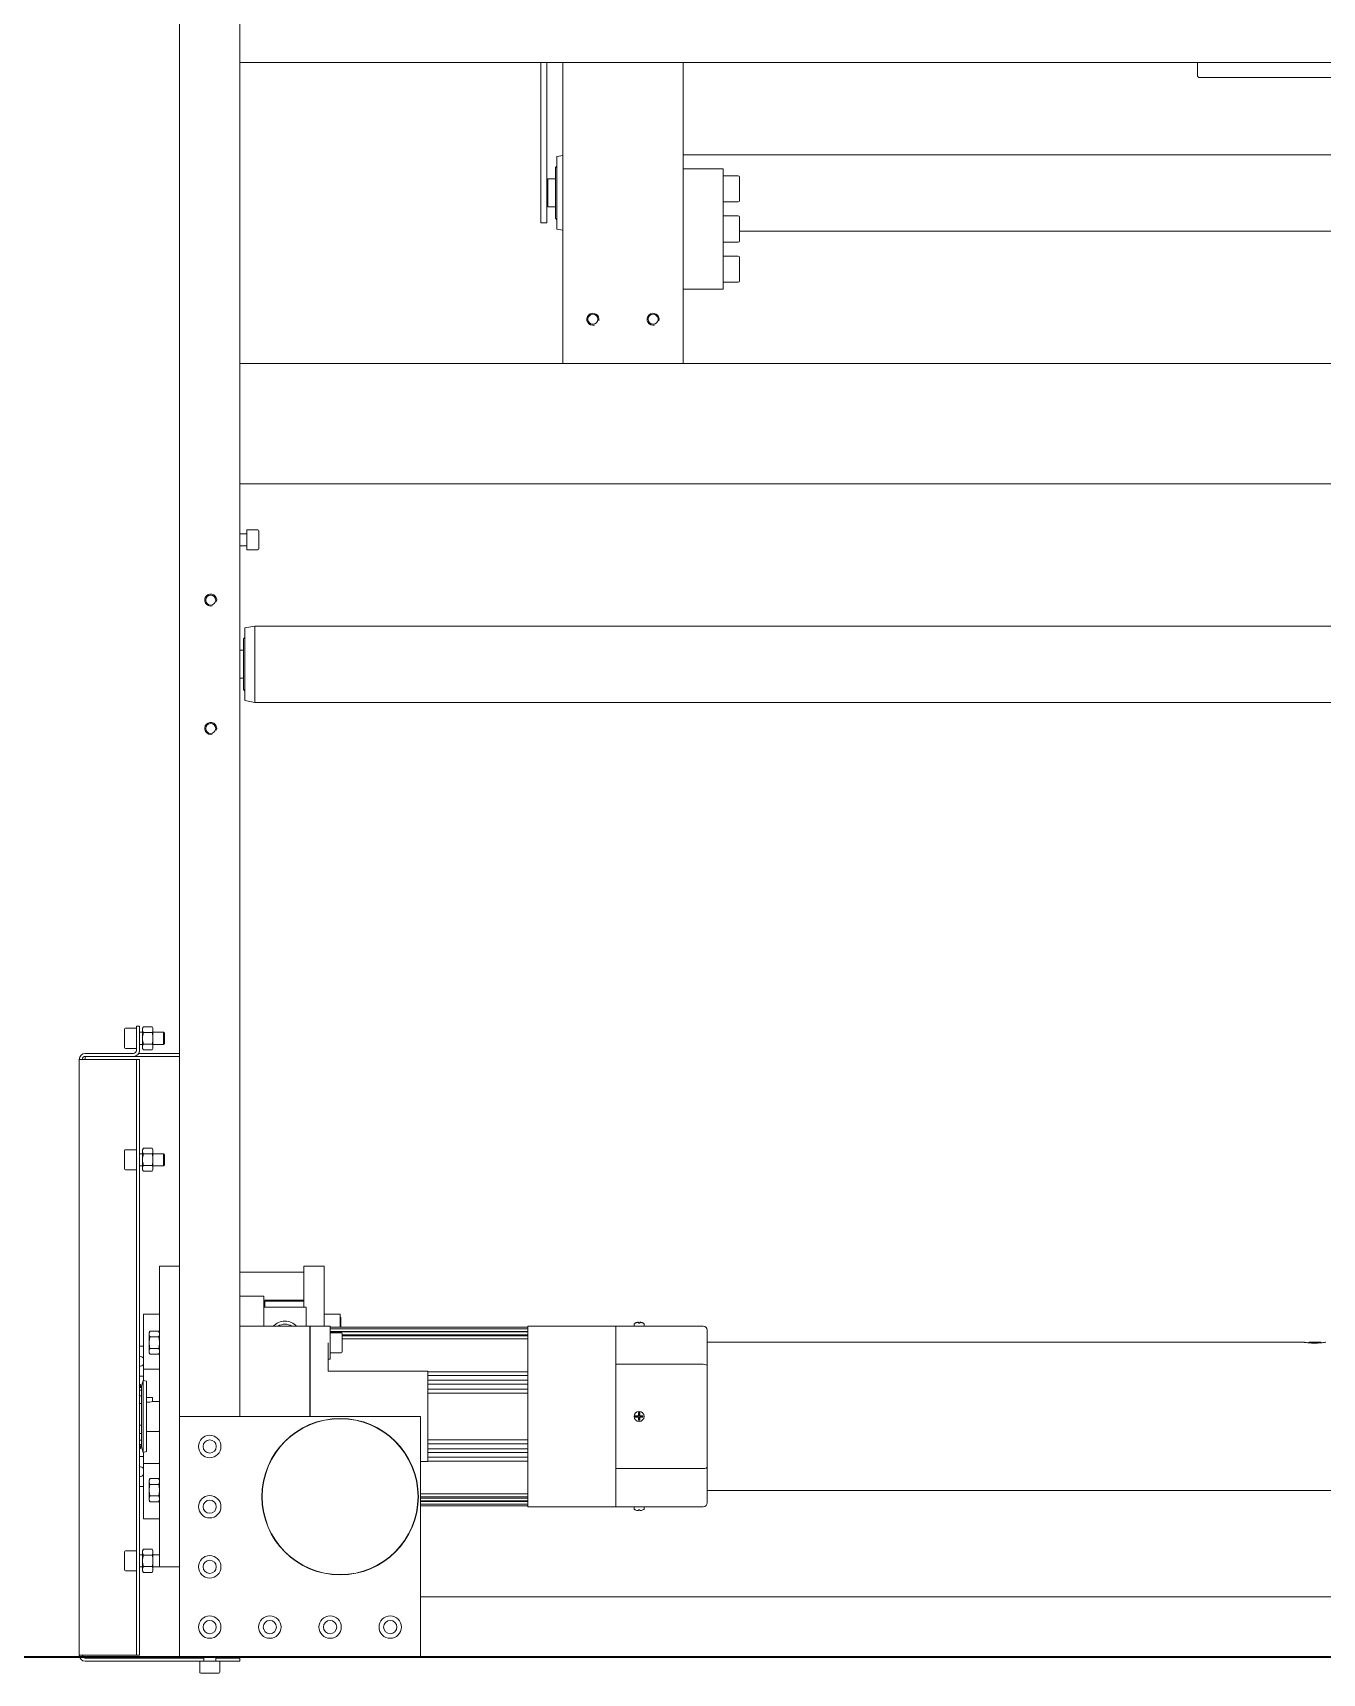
# Model space of a CAD drawing. Header units: millimetres. Extents: x -1052 to 3351, y 0 to 2015.
# Drawn here: x -228.83 to -219.33, y 1665.52 to 1677.62 of the extents above; entities that cross this region are included whole.
import ezdxf

# ---------------------------------------------------------------- set-up
doc = ezdxf.new("R2010")
doc.units = ezdxf.units.MM
for name, color, linetype, lineweight in [('85-SSD-25SOLIDLINE！实线层', 7, 'Continuous', 18), ('_TN16-30_-_30_BSOLIDLINE！实线层', 7, 'Continuous', 18), ('AJCR-D78-M20-L100SOLIDLINE！实线层', 7, 'Continuous', 18), ('AM_6', 2, 'Continuous', 35), ('AM_CL', 7, 'Continuous', 15), ('BREF-6802-2Z-ASOLIDLINE！实线层', 7, 'Continuous', 18), ('GTDS-D38-W1320SOLIDLINE！实线层', 7, 'Continuous', 18), ('GTDS-D38-WSOLIDLINE！实线层', 7, 'Continuous', 18), ('ISO4032-M6-6SOLIDLINE！实线层', 7, 'Continuous', 18), ('ISO4762-M4X14-8_8SOLIDLINE！实线层', 7, 'Continuous', 18), ('ISO4762-M6X10-8_8SOLIDLINE！实线层', 7, 'Continuous', 18), ('ISO4762-M6X14-8_8SOLIDLINE！实线层', 7, 'Continuous', 18), ('ISO4762-M6X60-8_8SOLIDLINE！实线层', 7, 'Continuous', 18), ('ISO4762-M8X35-12_9SOLIDLINE！实线层', 7, 'Continuous', 18), ('KDJG-12SOLIDLINE！实线层', 7, 'Continuous', 18), ('KDJG-7-1SOLIDLINE！实线层', 7, 'Continuous', 18), ('QZDB-2-ASOLIDLINE！实线层', 7, 'Continuous', 18), ('QZDB-7-1-1SOLIDLINE！实线层', 7, 'Continuous', 18), ('QZDB-7-6SOLIDLINE！实线层', 7, 'Continuous', 18), ('QZDB-7-8SOLIDLINE！实线层', 7, 'Continuous', 18), ('QZDB-LDA-2SOLIDLINE！实线层', 7, 'Continuous', 18), ('QZDDBJ_RECTANGULARSOLIDLINE！实线层', 7, 'Continuous', 18), ('SM-00-03-02SOLIDLINE！实线层', 7, 'Continuous', 18), ('SM-00-03-03SOLIDLINE！实线层', 7, 'Continuous', 18), ('SM-00-03-04SOLIDLINE！实线层', 7, 'Continuous', 18), ('SM-00-03-06SOLIDLINE！实线层', 7, 'Continuous', 18), ('SM-102SOLIDLINE！实线层', 7, 'Continuous', 18), ('TAA5M-19-150-H6SOLIDLINE！实线层', 7, 'Continuous', 18), ('气胀轴-3SOLIDLINE！实线层', 7, 'Continuous', 18), ('阵列_圆_1SOLIDLINE！实线层', 7, 'Continuous', 18)]:
    doc.layers.add(name, color=color, linetype=linetype, lineweight=lineweight)
doc.layers.add('@ New Renovation', color=7, linetype='Continuous')

# ---------------------------------------------------------------- blocks, each defined once
blk = doc.blocks.new('*X870')
at = {"layer": '85-SSD-25SOLIDLINE！实线层', "color": 7, "linetype": 'Continuous'}
for p, q in [((-5.58, 1130.8), (-5.58, 1127.8)), ((-3.15, 1130.3), (-3.15, 1130.8)), ((11.42, 1124.3), (11.42, 1130.8)), ((-3.58, 1127.8), (-5.58, 1127.8)), ((-3.58, 1124.3), (-3.58, 1127.8))]:
    blk.add_line(p, q, dxfattribs=at)
blk.add_open_spline([(-3.58, 1127.8), (-3.56, 1127.86), (-3.3, 1128.66), (-3.15, 1129.52), (-3.15, 1130.3)], degree=3, knots=[0, 0, 0, 0, 0.202304, 2.545259, 2.545259, 2.545259, 2.545259], dxfattribs=at)
at = {"layer": '_TN16-30_-_30_BSOLIDLINE！实线层', "color": 7, "linetype": 'Continuous'}
for p, q in [((-50.58, 1072.3), (-50.58, 1051.3)), ((-41.08, 1072.3), (-50.58, 1072.3)), ((-50.58, 1051.3), (-41.08, 1051.3))]:
    blk.add_line(p, q, dxfattribs=at)
for radius, start, end in [(8, 133.48846, 226.50628), (6.5, 147.8992, 212.09719)]:
    blk.add_arc((-35.58, 1061.8), radius, start, end, dxfattribs=at)
at = {"layer": 'AJCR-D78-M20-L100SOLIDLINE！实线层', "color": 7, "linetype": 'Continuous'}
for radius in [39, 38.85]:
    blk.add_circle((43.92, 1034.3), radius, dxfattribs=at)
at = {"layer": 'BREF-6802-2Z-ASOLIDLINE！实线层', "color": 7, "linetype": 'Continuous'}
for p, q in [((-47.08, 1132.3), (-47.08, 1124.3)), ((-19.58, 1132.3), (-47.08, 1132.3)), ((-19.58, 1132.3), (-19.58, 1124.3)), ((-14.05, 1132.3), (-19.58, 1132.3)), ((27.42, 1132.3), (21.89, 1132.3)), ((27.42, 1132.3), (27.42, 1124.3)), ((54.92, 1132.3), (27.42, 1132.3)), ((54.92, 1132.3), (54.92, 1124.3)), ((-47.08, 1034.3), (-47.08, 1042.3)), ((-47.08, 1034.3), (-40.58, 1034.3))]:
    blk.add_line(p, q, dxfattribs=at)
at = {"layer": 'GTDS-D38-W1320SOLIDLINE！实线层', "color": 7, "linetype": 'Continuous'}
for p, q in [((-624.73, 923.3), (-624.2, 926.3)), ((-587.96, 926.3), (-624.2, 926.3)), ((-619.46, 926.3), (-618.7, 926.94)), ((-593.46, 926.94), (-618.7, 926.94)), ((-613.08, 926.94), (-613.08, 930.8)), ((-599.08, 930.8), (-613.08, 930.8)), ((-612.08, 930.8), (-612.08, 931.3)), ((-600.08, 930.8), (-600.08, 931.3)), ((-599.08, 926.94), (-599.08, 930.8)), ((-592.7, 926.3), (-593.46, 926.94)), ((-587.43, 923.3), (-587.96, 926.3)), ((-625.08, 284.3), (-625.08, 863.3)), ((-587.08, 309.3), (-587.08, 835.3))]:
    blk.add_line(p, q, dxfattribs=at)
at = {"layer": 'GTDS-D38-WSOLIDLINE！实线层', "color": 7, "linetype": 'Continuous'}
for p, q in [((-390.08, 1076.8), (-389.2, 1081.8)), ((-352.96, 1081.8), (-389.2, 1081.8)), ((-384.46, 1081.8), (-383.7, 1082.44)), ((-358.46, 1082.44), (-383.7, 1082.44)), ((-378.08, 1084.3), (-378.08, 1082.44)), ((-364.08, 1084.3), (-364.08, 1082.44)), ((-357.7, 1081.8), (-358.46, 1082.44)), ((-352.08, 1076.8), (-352.96, 1081.8)), ((-390.08, 1076.8), (-390.08, -608.2)), ((-352.08, 1076.8), (-390.08, 1076.8)), ((-352.08, 1076.8), (-352.08, -608.2))]:
    blk.add_line(p, q, dxfattribs=at)
at = {"layer": 'ISO4032-M6-6SOLIDLINE！实线层', "color": 7, "linetype": 'Continuous'}
for p, q in [((-190.35, 1132.35), (-189.58, 1132.8)), ((-190.35, 1128.04), (-190.35, 1132.35)), ((-179.58, 1132.8), (-189.58, 1132.8)), ((-187.47, 1128.04), (-187.47, 1132.35)), ((-181.69, 1128.04), (-181.69, 1132.35)), ((-178.81, 1132.35), (-179.58, 1132.8)), ((-178.81, 1128.04), (-178.81, 1132.35)), ((-129.85, 1132.35), (-129.08, 1132.8)), ((-129.85, 1128.04), (-129.85, 1132.35)), ((-119.08, 1132.8), (-129.08, 1132.8)), ((-126.97, 1128.04), (-126.97, 1132.35)), ((-121.19, 1128.04), (-121.19, 1132.35)), ((-118.31, 1132.35), (-119.08, 1132.8)), ((-118.31, 1128.04), (-118.31, 1132.35)), ((-37.83, 1129.5), (-38.6, 1129.05)), ((-38.6, 1129.05), (-38.6, 1124.74)), ((-27.83, 1129.5), (-37.83, 1129.5)), ((-35.72, 1129.05), (-35.72, 1124.74)), ((-29.94, 1129.05), (-29.94, 1124.74)), ((-27.83, 1129.5), (-27.06, 1129.05)), ((-27.06, 1129.05), (-27.06, 1124.74)), ((35.67, 1129.5), (34.9, 1129.05)), ((34.9, 1129.05), (34.9, 1124.74)), ((45.67, 1129.5), (35.67, 1129.5)), ((37.78, 1129.05), (37.78, 1124.74)), ((43.56, 1129.05), (43.56, 1124.74)), ((45.67, 1129.5), (46.44, 1129.05)), ((46.44, 1129.05), (46.44, 1124.74)), ((70.15, 1132.35), (70.92, 1132.8)), ((70.15, 1128.04), (70.15, 1132.35)), ((80.92, 1132.8), (70.92, 1132.8)), ((73.03, 1128.04), (73.03, 1132.35)), ((78.81, 1128.04), (78.81, 1132.35)), ((81.69, 1132.35), (80.92, 1132.8)), ((81.69, 1128.04), (81.69, 1132.35)), ((-189.58, 1127.6), (-190.35, 1128.04)), ((-179.58, 1127.6), (-189.58, 1127.6)), ((-179.58, 1127.6), (-178.81, 1128.04)), ((-129.08, 1127.6), (-129.85, 1128.04)), ((-119.08, 1127.6), (-129.08, 1127.6)), ((-119.08, 1127.6), (-118.31, 1128.04)), ((-38.6, 1124.74), (-37.83, 1124.3)), ((-27.06, 1124.74), (-27.83, 1124.3)), ((34.9, 1124.74), (35.67, 1124.3)), ((46.44, 1124.74), (45.67, 1124.3)), ((70.92, 1127.6), (70.15, 1128.04)), ((80.92, 1127.6), (70.92, 1127.6)), ((80.92, 1127.6), (81.69, 1128.04))]:
    blk.add_line(p, q, dxfattribs=at)
for points, knots in [([(-188.91, 1132.8), (-189.16, 1132.8), (-189.67, 1132.7), (-190.13, 1132.48), (-190.35, 1132.35)], [0, 0, 0, 0, 0.740975, 1.527566, 1.527566, 1.527566, 1.527566]), ([(-187.47, 1132.35), (-187.69, 1132.48), (-188.15, 1132.7), (-188.66, 1132.8), (-188.91, 1132.8)], [0, 0, 0, 0, 0.786591, 1.527566, 1.527566, 1.527566, 1.527566]), ([(-180.25, 1132.8), (-180.5, 1132.8), (-181.01, 1132.7), (-181.47, 1132.48), (-181.69, 1132.35)], [0, 0, 0, 0, 0.740975, 1.527566, 1.527566, 1.527566, 1.527566]), ([(-178.81, 1132.35), (-179.03, 1132.48), (-179.49, 1132.7), (-180, 1132.8), (-180.25, 1132.8)], [0, 0, 0, 0, 0.786591, 1.527566, 1.527566, 1.527566, 1.527566]), ([(-128.41, 1132.8), (-128.66, 1132.8), (-129.17, 1132.7), (-129.63, 1132.48), (-129.85, 1132.35)], [0, 0, 0, 0, 0.740975, 1.527566, 1.527566, 1.527566, 1.527566]), ([(-126.97, 1132.35), (-127.19, 1132.48), (-127.65, 1132.7), (-128.16, 1132.8), (-128.41, 1132.8)], [0, 0, 0, 0, 0.786591, 1.527566, 1.527566, 1.527566, 1.527566]), ([(-119.75, 1132.8), (-120, 1132.8), (-120.51, 1132.7), (-120.97, 1132.48), (-121.19, 1132.35)], [0, 0, 0, 0, 0.740975, 1.527566, 1.527566, 1.527566, 1.527566]), ([(-118.31, 1132.35), (-118.53, 1132.48), (-118.99, 1132.7), (-119.5, 1132.8), (-119.75, 1132.8)], [0, 0, 0, 0, 0.786591, 1.527566, 1.527566, 1.527566, 1.527566]), ([(-38.6, 1129.05), (-38.38, 1129.18), (-37.92, 1129.4), (-37.41, 1129.5), (-37.16, 1129.5)], [0, 0, 0, 0, 0.786591, 1.527566, 1.527566, 1.527566, 1.527566]), ([(-37.16, 1129.5), (-36.91, 1129.5), (-36.4, 1129.4), (-35.94, 1129.18), (-35.72, 1129.05)], [0, 0, 0, 0, 0.740975, 1.527566, 1.527566, 1.527566, 1.527566]), ([(-29.94, 1129.05), (-29.72, 1129.18), (-29.26, 1129.4), (-28.75, 1129.5), (-28.5, 1129.5)], [0, 0, 0, 0, 0.786591, 1.527566, 1.527566, 1.527566, 1.527566]), ([(-28.5, 1129.5), (-28.25, 1129.5), (-27.74, 1129.4), (-27.28, 1129.18), (-27.06, 1129.05)], [0, 0, 0, 0, 0.740975, 1.527566, 1.527566, 1.527566, 1.527566]), ([(34.9, 1129.05), (35.12, 1129.18), (35.58, 1129.4), (36.09, 1129.5), (36.34, 1129.5)], [0, 0, 0, 0, 0.786591, 1.527566, 1.527566, 1.527566, 1.527566]), ([(36.34, 1129.5), (36.59, 1129.5), (37.1, 1129.4), (37.56, 1129.18), (37.78, 1129.05)], [0, 0, 0, 0, 0.740975, 1.527566, 1.527566, 1.527566, 1.527566]), ([(43.56, 1129.05), (43.78, 1129.18), (44.24, 1129.4), (44.75, 1129.5), (45, 1129.5)], [0, 0, 0, 0, 0.786591, 1.527566, 1.527566, 1.527566, 1.527566]), ([(45, 1129.5), (45.25, 1129.5), (45.76, 1129.4), (46.22, 1129.18), (46.44, 1129.05)], [0, 0, 0, 0, 0.740975, 1.527566, 1.527566, 1.527566, 1.527566]), ([(71.59, 1132.8), (71.34, 1132.8), (70.83, 1132.7), (70.37, 1132.48), (70.15, 1132.35)], [0, 0, 0, 0, 0.740975, 1.527566, 1.527566, 1.527566, 1.527566]), ([(73.03, 1132.35), (72.81, 1132.48), (72.35, 1132.7), (71.84, 1132.8), (71.59, 1132.8)], [0, 0, 0, 0, 0.786591, 1.527566, 1.527566, 1.527566, 1.527566]), ([(80.25, 1132.8), (80, 1132.8), (79.49, 1132.7), (79.03, 1132.48), (78.81, 1132.35)], [0, 0, 0, 0, 0.740975, 1.527566, 1.527566, 1.527566, 1.527566]), ([(81.69, 1132.35), (81.47, 1132.48), (81.01, 1132.7), (80.5, 1132.8), (80.25, 1132.8)], [0, 0, 0, 0, 0.786591, 1.527566, 1.527566, 1.527566, 1.527566]), ([(-188.91, 1127.6), (-189.16, 1127.6), (-189.67, 1127.69), (-190.13, 1127.91), (-190.35, 1128.04)], [0, 0, 0, 0, 0.740975, 1.527566, 1.527566, 1.527566, 1.527566]), ([(-187.47, 1128.04), (-187.69, 1127.91), (-188.15, 1127.69), (-188.66, 1127.6), (-188.91, 1127.6)], [0, 0, 0, 0, 0.786591, 1.527566, 1.527566, 1.527566, 1.527566]), ([(-180.25, 1127.6), (-180.5, 1127.6), (-181.01, 1127.69), (-181.47, 1127.91), (-181.69, 1128.04)], [0, 0, 0, 0, 0.740975, 1.527566, 1.527566, 1.527566, 1.527566]), ([(-178.81, 1128.04), (-179.03, 1127.91), (-179.49, 1127.69), (-180, 1127.6), (-180.25, 1127.6)], [0, 0, 0, 0, 0.786591, 1.527566, 1.527566, 1.527566, 1.527566]), ([(-128.41, 1127.6), (-128.66, 1127.6), (-129.17, 1127.69), (-129.63, 1127.91), (-129.85, 1128.04)], [0, 0, 0, 0, 0.740975, 1.527566, 1.527566, 1.527566, 1.527566]), ([(-126.97, 1128.04), (-127.19, 1127.91), (-127.65, 1127.69), (-128.16, 1127.6), (-128.41, 1127.6)], [0, 0, 0, 0, 0.786591, 1.527566, 1.527566, 1.527566, 1.527566]), ([(-119.75, 1127.6), (-120, 1127.6), (-120.51, 1127.69), (-120.97, 1127.91), (-121.19, 1128.04)], [0, 0, 0, 0, 0.740975, 1.527566, 1.527566, 1.527566, 1.527566]), ([(-118.31, 1128.04), (-118.53, 1127.91), (-118.99, 1127.69), (-119.5, 1127.6), (-119.75, 1127.6)], [0, 0, 0, 0, 0.786591, 1.527566, 1.527566, 1.527566, 1.527566]), ([(-38.6, 1124.74), (-38.38, 1124.61), (-37.92, 1124.39), (-37.41, 1124.3), (-37.16, 1124.3)], [0, 0, 0, 0, 0.786591, 1.527566, 1.527566, 1.527566, 1.527566]), ([(-37.16, 1124.3), (-36.91, 1124.3), (-36.4, 1124.39), (-35.94, 1124.61), (-35.72, 1124.74)], [0, 0, 0, 0, 0.740975, 1.527566, 1.527566, 1.527566, 1.527566]), ([(-29.94, 1124.74), (-29.72, 1124.61), (-29.26, 1124.39), (-28.75, 1124.3), (-28.5, 1124.3)], [0, 0, 0, 0, 0.786591, 1.527566, 1.527566, 1.527566, 1.527566]), ([(-28.5, 1124.3), (-28.25, 1124.3), (-27.74, 1124.39), (-27.28, 1124.61), (-27.06, 1124.74)], [0, 0, 0, 0, 0.740975, 1.527566, 1.527566, 1.527566, 1.527566]), ([(34.9, 1124.74), (35.12, 1124.61), (35.58, 1124.39), (36.09, 1124.3), (36.34, 1124.3)], [0, 0, 0, 0, 0.786591, 1.527566, 1.527566, 1.527566, 1.527566]), ([(36.34, 1124.3), (36.59, 1124.3), (37.1, 1124.39), (37.56, 1124.61), (37.78, 1124.74)], [0, 0, 0, 0, 0.740975, 1.527566, 1.527566, 1.527566, 1.527566]), ([(43.56, 1124.74), (43.78, 1124.61), (44.24, 1124.39), (44.75, 1124.3), (45, 1124.3)], [0, 0, 0, 0, 0.786591, 1.527566, 1.527566, 1.527566, 1.527566]), ([(45, 1124.3), (45.25, 1124.3), (45.76, 1124.39), (46.22, 1124.61), (46.44, 1124.74)], [0, 0, 0, 0, 0.740975, 1.527566, 1.527566, 1.527566, 1.527566]), ([(71.59, 1127.6), (71.34, 1127.6), (70.83, 1127.69), (70.37, 1127.91), (70.15, 1128.04)], [0, 0, 0, 0, 0.740975, 1.527566, 1.527566, 1.527566, 1.527566]), ([(73.03, 1128.04), (72.81, 1127.91), (72.35, 1127.69), (71.84, 1127.6), (71.59, 1127.6)], [0, 0, 0, 0, 0.786591, 1.527566, 1.527566, 1.527566, 1.527566]), ([(80.25, 1127.6), (80, 1127.6), (79.49, 1127.69), (79.03, 1127.91), (78.81, 1128.04)], [0, 0, 0, 0, 0.740975, 1.527566, 1.527566, 1.527566, 1.527566]), ([(81.69, 1128.04), (81.47, 1127.91), (81.01, 1127.69), (80.5, 1127.6), (80.25, 1127.6)], [0, 0, 0, 0, 0.786591, 1.527566, 1.527566, 1.527566, 1.527566])]:
    blk.add_open_spline(points, degree=3, knots=knots, dxfattribs=at)
for points in [[(-184.58, 1132.8), (-185.55, 1132.8), (-186.53, 1132.62), (-187.47, 1132.35)], [(-181.69, 1132.35), (-182.63, 1132.62), (-183.61, 1132.8), (-184.58, 1132.8)], [(-124.08, 1132.8), (-125.05, 1132.8), (-126.03, 1132.62), (-126.97, 1132.35)], [(-121.19, 1132.35), (-122.13, 1132.62), (-123.11, 1132.8), (-124.08, 1132.8)], [(-35.72, 1129.05), (-34.78, 1129.32), (-33.8, 1129.5), (-32.83, 1129.5)], [(-32.83, 1129.5), (-31.86, 1129.5), (-30.88, 1129.32), (-29.94, 1129.05)], [(37.78, 1129.05), (38.72, 1129.32), (39.7, 1129.5), (40.67, 1129.5)], [(40.67, 1129.5), (41.64, 1129.5), (42.62, 1129.32), (43.56, 1129.05)], [(75.92, 1132.8), (74.95, 1132.8), (73.97, 1132.62), (73.03, 1132.35)], [(78.81, 1132.35), (77.87, 1132.62), (76.89, 1132.8), (75.92, 1132.8)], [(-184.58, 1127.6), (-185.55, 1127.6), (-186.53, 1127.77), (-187.47, 1128.04)], [(-181.69, 1128.04), (-182.63, 1127.77), (-183.61, 1127.6), (-184.58, 1127.6)], [(-124.08, 1127.6), (-125.05, 1127.6), (-126.03, 1127.77), (-126.97, 1128.04)], [(-121.19, 1128.04), (-122.13, 1127.77), (-123.11, 1127.6), (-124.08, 1127.6)], [(-35.72, 1124.74), (-34.78, 1124.47), (-33.8, 1124.3), (-32.83, 1124.3)], [(-32.83, 1124.3), (-31.86, 1124.3), (-30.88, 1124.47), (-29.94, 1124.74)], [(37.78, 1124.74), (38.72, 1124.47), (39.7, 1124.3), (40.67, 1124.3)], [(40.67, 1124.3), (41.64, 1124.3), (42.62, 1124.47), (43.56, 1124.74)], [(75.92, 1127.6), (74.95, 1127.6), (73.97, 1127.77), (73.03, 1128.04)], [(78.81, 1128.04), (77.87, 1127.77), (76.89, 1127.6), (75.92, 1127.6)]]:
    blk.add_open_spline(points, degree=3, dxfattribs=at)
at = {"layer": 'ISO4762-M4X14-8_8SOLIDLINE！实线层', "color": 7, "linetype": 'Continuous'}
for p, q in [((-45.58, 1034.25), (-45.58, 1034.3)), ((-45.23, 1033.9), (-40.58, 1033.9))]:
    blk.add_line(p, q, dxfattribs=at)
blk.add_arc((-45.23, 1034.25), 0.35, 180, 270, dxfattribs=at)
at = {"layer": 'ISO4762-M6X10-8_8SOLIDLINE！实线层', "color": 7, "linetype": 'Continuous'}
for p, q in [((-438.08, 1075.3), (-438.08, 1080.8)), ((-428.08, 1080.8), (-438.08, 1080.8)), ((-436.08, 1080.8), (-436.08, 1084.3)), ((-430.08, 1080.8), (-430.08, 1084.3)), ((-428.08, 1075.3), (-428.08, 1080.8)), ((-428.58, 1074.8), (-437.58, 1074.8))]:
    blk.add_line(p, q, dxfattribs=at)
for centre, start, end in [((-437.58, 1075.3), 180, 270), ((-428.58, 1075.3), 270, 0)]:
    blk.add_arc(centre, 0.5, start, end, dxfattribs=at)
at = {"layer": 'ISO4762-M6X14-8_8SOLIDLINE！实线层', "color": 7, "linetype": 'Continuous'}
for p, q in [((-189.58, 1141.3), (-189.58, 1135.8)), ((-189.08, 1141.8), (-180.08, 1141.8)), ((-179.58, 1141.3), (-179.58, 1135.8)), ((-129.08, 1141.3), (-129.08, 1135.8)), ((-128.58, 1141.8), (-119.58, 1141.8)), ((-119.08, 1141.3), (-119.08, 1135.8)), ((70.92, 1141.3), (70.92, 1135.8)), ((71.42, 1141.8), (80.42, 1141.8)), ((80.92, 1141.3), (80.92, 1135.8)), ((-187.58, 1134.3), (-187.58, 1132.8)), ((-181.58, 1134.3), (-181.58, 1132.8)), ((-127.08, 1134.3), (-127.08, 1132.8)), ((-121.08, 1134.3), (-121.08, 1132.8)), ((72.92, 1134.3), (72.92, 1132.8)), ((78.92, 1134.3), (78.92, 1132.8)), ((-187.58, 1127.6), (-187.58, 1122.3)), ((-187.58, 1122.3), (-187.08, 1121.8)), ((-187.58, 1122.3), (-181.58, 1122.3)), ((-187.08, 1121.8), (-182.08, 1121.8)), ((-187.08, 1121.8), (-182.08, 1121.8)), ((-181.58, 1122.3), (-182.08, 1121.8)), ((-181.58, 1127.6), (-181.58, 1122.3)), ((-127.08, 1127.6), (-127.08, 1122.3)), ((-127.08, 1122.3), (-126.58, 1121.8)), ((-127.08, 1122.3), (-121.08, 1122.3)), ((-126.58, 1121.8), (-121.58, 1121.8)), ((-126.58, 1121.8), (-121.58, 1121.8)), ((-121.08, 1122.3), (-121.58, 1121.8)), ((-121.08, 1127.6), (-121.08, 1122.3)), ((72.92, 1127.6), (72.92, 1124.3)), ((78.92, 1127.6), (78.92, 1124.3)), ((125.92, 1094.3), (125.92, 1104.3)), ((131.42, 1104.3), (125.92, 1104.3)), ((125.92, 1102.3), (123.92, 1102.3)), ((125.92, 1096.3), (123.92, 1096.3)), ((131.92, 1094.8), (131.92, 1103.8)), ((131.42, 1094.3), (125.92, 1094.3))]:
    blk.add_line(p, q, dxfattribs=at)
for centre, start, end in [((-189.08, 1141.3), 90, 180), ((-180.08, 1141.3), 0, 90), ((-128.58, 1141.3), 90, 180), ((-119.58, 1141.3), 0, 90), ((71.42, 1141.3), 90, 180), ((80.42, 1141.3), 0, 90), ((131.42, 1103.8), 0, 90), ((131.42, 1094.8), 270, 0)]:
    blk.add_arc(centre, 0.5, start, end, dxfattribs=at)
at = {"layer": 'ISO4762-M6X60-8_8SOLIDLINE！实线层', "color": 7, "linetype": 'Continuous'}
for p, q in [((-37.83, 1033.8), (-37.83, 1039.3)), ((-27.83, 1033.8), (-27.83, 1039.3)), ((-37.33, 1033.3), (-28.33, 1033.3))]:
    blk.add_line(p, q, dxfattribs=at)
for centre, start, end in [((-37.33, 1033.8), 180, 270), ((-28.33, 1033.8), 270, 0)]:
    blk.add_arc(centre, 0.5, start, end, dxfattribs=at)
at = {"layer": 'ISO4762-M8X35-12_9SOLIDLINE！实线层', "color": 7, "linetype": 'Continuous'}
for p, q in [((-614.58, 835.9), (-614.58, 843.3)), ((-601.58, 835.9), (-601.58, 843.3)), ((-594.58, 835.9), (-594.58, 843.3)), ((-581.58, 835.9), (-581.58, 843.3)), ((-574.58, 835.9), (-574.58, 843.3)), ((-561.58, 835.9), (-561.58, 843.3)), ((-613.98, 835.3), (-602.18, 835.3)), ((-593.98, 835.3), (-582.18, 835.3)), ((-573.98, 835.3), (-562.18, 835.3))]:
    blk.add_line(p, q, dxfattribs=at)
for centre, start, end in [((-613.98, 835.9), 180, 270), ((-602.18, 835.9), 270, 0), ((-593.98, 835.9), 180, 270), ((-582.18, 835.9), 270, 0), ((-573.98, 835.9), 180, 270), ((-562.18, 835.9), 270, 0)]:
    blk.add_arc(centre, 0.6, start, end, dxfattribs=at)
at = {"layer": 'KDJG-12SOLIDLINE！实线层', "color": 7, "linetype": 'Continuous'}
for p, q in [((-591.08, 934.3), (-671.08, 934.3)), ((-591.08, 931.3), (-591.08, 934.3)), ((-671.08, 931.3), (-591.08, 931.3))]:
    blk.add_line(p, q, dxfattribs=at)
at = {"layer": 'KDJG-7-1SOLIDLINE！实线层', "color": 7, "linetype": 'Continuous'}
for p, q in [((-671.08, 606.98), (-664.58, 606.98)), ((-663.58, 605.98), (-663.58, 503.98))]:
    blk.add_line(p, q, dxfattribs=at)
blk.add_arc((-664.58, 605.98), 1, 0, 90, dxfattribs=at)
at = {"layer": 'QZDB-2-ASOLIDLINE！实线层', "color": 7, "linetype": 'Continuous'}
for p, q in [((-174.08, 1134.3), (-174.08, 1164.3)), ((122.92, 1164.3), (-174.08, 1164.3)), ((122.92, 1134.3), (122.92, 1164.3)), ((-177.08, 1161.3), (-177.08, 1137.3)), ((-175.58, 1161.3), (-175.58, 1114.3)), ((-174.08, 1161.3), (-175.58, 1161.3)), ((124.42, 1161.3), (124.42, 1102.3)), ((125.92, 1161.3), (125.92, 1104.3)), ((-190.58, 1134.3), (-190.58, 1135.8)), ((-178.58, 1135.8), (-190.58, 1135.8)), ((-178.58, 1134.3), (-190.58, 1134.3)), ((-177.08, 1134.7), (-177.08, 1114.3)), ((-174.08, 1135.8), (122.92, 1135.8)), ((-174.08, 1134.3), (122.92, 1134.3)), ((124.42, 1096.3), (124.42, 1084.3)), ((125.92, 1094.3), (125.92, 1084.3)), ((123.92, 1084.3), (124.42, 1084.3)), ((125.92, 1084.3), (124.42, 1084.3))]:
    blk.add_line(p, q, dxfattribs=at)
for centre, radius, start, end in [((-174.08, 1161.3), 3, 90, 180), ((-174.08, 1161.3), 1.5, 90, 180), ((122.92, 1161.3), 3, 0, 90), ((122.92, 1161.3), 1.5, 0, 90), ((-178.58, 1137.3), 3, 270, 0), ((-178.58, 1137.3), 1.5, 270, 0)]:
    blk.add_arc(centre, radius, start, end, dxfattribs=at)
blk.add_open_spline([(124.42, 1161.3), (124.19, 1161.66), (123.84, 1162.26), (123.21, 1162.8), (122.92, 1162.8)], degree=3, knots=[0, 0, 0, 0, 1.310536, 2.187443, 2.187443, 2.187443, 2.187443], dxfattribs=at)
blk.add_open_spline([(124.42, 1161.3), (124.33, 1161.59), (124.23, 1161.88), (124.14, 1162.17)], degree=3, dxfattribs=at)
at = {"layer": 'QZDB-7-1-1SOLIDLINE！实线层', "color": 7, "linetype": 'Continuous'}
for p, q in [((-56.08, 1072.3), (-56.08, 1084.3)), ((-50.58, 1072.3), (-56.08, 1072.3))]:
    blk.add_line(p, q, dxfattribs=at)
at = {"layer": 'QZDB-7-6SOLIDLINE！实线层', "color": 7, "linetype": 'Continuous'}
for p, q in [((3.92, 994.3), (3.92, 1114.3)), ((3.92, 1114.3), (123.92, 1114.3)), ((123.92, 1114.3), (123.92, 994.3)), ((123.92, 994.3), (3.92, 994.3))]:
    blk.add_line(p, q, dxfattribs=at)
for centre, radius in [((18.92, 1099.3), 5.6), ((48.92, 1099.3), 5.6), ((78.92, 1099.3), 5.6), ((108.92, 1099.3), 5.6), ((18.92, 1099.3), 3.3), ((48.92, 1099.3), 3.3), ((78.92, 1099.3), 3.3), ((108.92, 1099.3), 3.3), ((108.92, 1069.3), 5.6), ((108.92, 1069.3), 3.3), ((108.92, 1039.3), 5.6), ((108.92, 1039.3), 3.3), ((108.92, 1009.3), 5.6), ((108.92, 1009.3), 3.3)]:
    blk.add_circle(centre, radius, dxfattribs=at)
at = {"layer": 'QZDB-7-8SOLIDLINE！实线层', "color": 7, "linetype": 'Continuous'}
for p, q in [((-53.58, 1071.8), (-53.58, 1052.3)), ((-50.58, 1071.8), (-53.58, 1071.8))]:
    blk.add_line(p, q, dxfattribs=at)
at = {"layer": 'QZDB-LDA-2SOLIDLINE！实线层', "color": 7, "linetype": 'Continuous'}
for p, q in [((-618.08, 843.3), (-618.08, 863.3)), ((-558.08, 843.3), (-558.08, 863.3)), ((-558.08, 843.3), (-618.08, 843.3))]:
    blk.add_line(p, q, dxfattribs=at)
at = {"layer": 'QZDDBJ_RECTANGULARSOLIDLINE！实线层', "color": 7, "linetype": 'Continuous'}
for p, q in [((-731.08, 1114.3), (3.92, 1114.3)), ((-671.08, 1084.3), (-701.08, 1084.3)), ((-671.08, -615.7), (-671.08, 1084.3)), ((-671.08, 1084.3), (3.92, 1084.3)), ((-521.08, 1084.3), (-521.08, 923.3)), ((-461.08, 1084.3), (-461.08, -615.7)), ((93.92, -525.7), (93.92, 994.3)), ((123.92, -525.7), (123.92, 994.3)), ((-521.08, 923.3), (-671.08, 923.3)), ((-521.08, 863.3), (-521.08, 923.3)), ((-521.08, 863.3), (-671.08, 863.3)), ((-521.08, 863.3), (-521.08, -394.7))]:
    blk.add_line(p, q, dxfattribs=at)
for centre in [(-403.08, 1098.8), (-339.08, 1098.8), (-543.08, 908.3), (-543.08, 878.3)]:
    blk.add_circle(centre, 2.5, dxfattribs=at)
at = {"layer": 'QZDDBJ_RECTANGULARSOLIDLINE！实线层', "color": 3, "linetype": 'Continuous'}
for centre in [(-403.08, 1098.8), (-339.08, 1098.8), (-543.08, 908.3), (-543.08, 878.3)]:
    blk.add_arc(centre, 3, 345, 285, dxfattribs=at)
at = {"layer": 'SM-00-03-02SOLIDLINE！实线层', "color": 7, "linetype": 'Continuous'}
for p, q in [((-71.08, 1124.3), (-71.08, 1114.3)), ((-71.08, 1124.3), (78.92, 1124.3)), ((78.92, 1124.3), (78.92, 1114.3))]:
    blk.add_line(p, q, dxfattribs=at)
at = {"layer": 'SM-00-03-03SOLIDLINE！实线层', "color": 7, "linetype": 'Continuous'}
for p, q in [((-71.08, 1042.3), (-71.08, 1052.3)), ((-50.58, 1052.3), (-71.08, 1052.3)), ((-41.08, 1042.3), (-71.08, 1042.3))]:
    blk.add_line(p, q, dxfattribs=at)
at = {"layer": 'SM-00-03-04SOLIDLINE！实线层', "color": 7, "linetype": 'Continuous'}
for p, q in [((-31.08, 1132.3), (-31.08, 1134.3)), ((-16.08, 1132.3), (-16.08, 1134.3)), ((23.92, 1132.3), (23.92, 1134.3)), ((38.92, 1132.3), (38.92, 1134.3))]:
    blk.add_line(p, q, dxfattribs=at)
for centre, start, end in [((-23.58, 1134.3), 180, 233.1932), ((-23.58, 1134.3), 306.80415, 0), ((31.42, 1134.3), 180, 233.1932), ((31.42, 1134.3), 306.80415, 0)]:
    blk.add_arc(centre, 2.5, start, end, dxfattribs=at)
at = {"layer": 'SM-00-03-06SOLIDLINE！实线层', "color": 7, "linetype": 'Continuous'}
for p, q in [((-12.08, 1133.8), (-12.08, 1134.3)), ((-12.08, 1133.8), (-10.57, 1133.8)), ((18.56, 1133.8), (19.92, 1133.8)), ((19.92, 1133.8), (19.92, 1134.3))]:
    blk.add_line(p, q, dxfattribs=at)
at = {"layer": 'SM-102SOLIDLINE！实线层', "color": 7, "linetype": 'Continuous'}
for p, q in [((-68.08, 1084.3), (-68.08, 1052.3)), ((-54.08, 1072.3), (-54.08, 1052.3))]:
    blk.add_line(p, q, dxfattribs=at)
at = {"layer": 'TAA5M-19-150-H6SOLIDLINE！实线层', "color": 7, "linetype": 'Continuous'}
for p, q in [((-11.2, 1133.3), (-14.08, 1132.4)), ((-14.08, 1132.4), (-13.6, 1130.87)), ((-14.08, 1132.4), (21.92, 1132.4)), ((-13.6, 1130.87), (21.44, 1130.87)), ((19.04, 1133.3), (-11.2, 1133.3)), ((-10.57, 1133.3), (-10.57, 1134.3)), ((-9.15, 1133.3), (-9.15, 1134.3)), ((-8.08, 1130.87), (-8.08, 1130.8)), ((-8.08, 1130.8), (15.92, 1130.8)), ((-6.38, 1133.3), (-6.38, 1134.3)), ((-2.55, 1133.3), (-2.55, 1134.3)), ((8.2, 1133.3), (8.2, 1134.3)), ((12.41, 1133.3), (12.41, 1134.3)), ((15.76, 1133.3), (15.76, 1134.3)), ((15.92, 1130.8), (15.92, 1130.87)), ((17.89, 1133.3), (17.89, 1134.3)), ((18.56, 1134.3), (18.56, 1133.3)), ((21.92, 1132.4), (19.04, 1133.3)), ((21.44, 1130.87), (21.92, 1132.4))]:
    blk.add_line(p, q, dxfattribs=at)
at = {"layer": '气胀轴-3SOLIDLINE！实线层', "color": 7, "linetype": 'Continuous'}
for p, q in [((-33.08, 851.3), (-33.08, 554.05)), ((40.91, 486.3), (40.91, 851.3)), ((-33.08, 551.34), (-33.08, 545.65))]:
    blk.add_line(p, q, dxfattribs=at)
for centre, start, end in [((-32.76, 551.34), 90, 180), ((-32.76, 545.65), 180, 270)]:
    blk.add_arc(centre, 0.316, start, end, dxfattribs=at)
for points, knots in [([(-32.97, 553.3), (-32.99, 553.48), (-33.03, 553.73), (-33.07, 553.98), (-33.08, 554.05)], [0, 0, 0, 0, 0.5628462, 0.7557806, 0.7557806, 0.7557806, 0.7557806]), ([(-32.79, 551.67), (-32.82, 551.97), (-32.87, 552.52), (-32.94, 553.06), (-32.97, 553.3)], [0, 0, 0, 0, 0.916699, 1.639544, 1.639544, 1.639544, 1.639544]), ([(-32.71, 550.4), (-32.72, 550.62), (-32.74, 551.04), (-32.78, 551.46), (-32.79, 551.67)], [0, 0, 0, 0, 0.655127, 1.267909, 1.267909, 1.267909, 1.267909]), ([(-32.67, 549.47), (-32.67, 549.63), (-32.68, 549.94), (-32.7, 550.25), (-32.71, 550.4)], [0, 0, 0, 0, 0.4702398, 0.9296433, 0.9296433, 0.9296433, 0.9296433]), ([(-32.66, 548.51), (-32.66, 548.67), (-32.66, 548.99), (-32.67, 549.31), (-32.67, 549.47)], [0, 0, 0, 0, 0.4831186, 0.9624079, 0.9624079, 0.9624079, 0.9624079]), ([(-32.67, 547.55), (-32.66, 547.71), (-32.66, 548.03), (-32.66, 548.35), (-32.66, 548.51)], [0, 0, 0, 0, 0.4804326, 0.964466, 0.964466, 0.964466, 0.964466]), ([(-33.08, 542.95), (-33.07, 543), (-32.95, 543.79), (-32.86, 544.58), (-32.79, 545.32)], [0, 0, 0, 0, 0.162358, 2.394867, 2.394867, 2.394867, 2.394867]), ([(-32.79, 545.32), (-32.78, 545.53), (-32.74, 545.96), (-32.72, 546.39), (-32.71, 546.61)], [0, 0, 0, 0, 0.62318, 1.289973, 1.289973, 1.289973, 1.289973]), ([(-32.71, 546.61), (-32.7, 546.76), (-32.68, 547.08), (-32.67, 547.39), (-32.67, 547.55)], [0, 0, 0, 0, 0.4631977, 0.937181, 0.937181, 0.937181, 0.937181])]:
    blk.add_open_spline(points, degree=3, knots=knots, dxfattribs=at)
at = {"layer": '阵列_圆_1SOLIDLINE！实线层', "color": 7, "linetype": 'Continuous'}
for p, q in [((-41.08, 1049.4), (-41.08, 1084.3)), ((-41.08, 1049.4), (3.92, 1049.4)), ((-41.08, 1039.3), (-41.08, 1049.3)), ((3.92, 1049.3), (-41.08, 1049.3)), ((-36.08, 1049.3), (-36.08, 1049.4)), ((-35.16, 1049.3), (-35.16, 1049.4)), ((-30.5, 1049.4), (-30.5, 1049.3)), ((-41.08, 1039.3), (-24.58, 1039.3)), ((-40.58, 940.8), (-40.58, 1039.3)), ((-39.75, 940.8), (-39.75, 1039.3)), ((-38.45, 1039.3), (-38.45, 940.8)), ((-38.19, 940.8), (-38.19, 1039.3)), ((-18.58, 1040.3), (-32.83, 1040.3)), ((-24.58, 1040.3), (-24.58, 1039.3)), ((-18.58, 1040.3), (-18.58, 990.55)), ((-36.8, 1033.3), (-36.8, 940.8)), ((-36.19, 940.8), (-36.19, 1033.3)), ((-34.7, 1033.3), (-34.7, 940.8)), ((-18.58, 990.55), (26.42, 990.55)), ((-18.31, 940.8), (-18.31, 990.55)), ((-16.43, 990.55), (-16.43, 940.8)), ((-14.11, 940.8), (-14.11, 990.55)), ((-12.18, 990.55), (-12.18, 940.8)), ((-9.72, 940.8), (-9.72, 990.55)), ((-7.76, 990.55), (-7.76, 940.8)), ((15.6, 990.55), (15.6, 940.8)), ((17.56, 990.55), (17.56, 940.8)), ((20.02, 990.55), (20.02, 940.8)), ((21.95, 990.55), (21.95, 940.8)), ((24.27, 990.55), (24.27, 940.8)), ((26.15, 990.55), (26.15, 940.8)), ((26.42, 990.55), (26.42, 994.3)), ((42.54, 994.3), (42.54, 940.8)), ((44.03, 994.3), (44.03, 940.8)), ((44.64, 994.3), (44.64, 940.8)), ((46.03, 994.3), (46.03, 940.8)), ((46.29, 994.3), (46.29, 940.8)), ((47.59, 994.3), (47.59, 940.8)), ((48.42, 994.3), (48.42, 940.8)), ((-41.08, 940.8), (-41.08, 853.3)), ((-38.33, 940.8), (-41.08, 940.8)), ((26.15, 940.8), (-38.19, 940.8)), ((48.92, 940.8), (26.15, 940.8)), ((48.92, 940.8), (48.92, 853.3)), ((48.92, 896.8), (-41.08, 896.8)), ((-22.08, 896.8), (-22.08, 853.3)), ((29.92, 896.8), (29.92, 853.3)), ((-42.63, 885.61), (-43.05, 885.65)), ((-43.05, 884.94), (-42.63, 884.98)), ((-42.63, 887.23), (-42.64, 887.24)), ((-42.64, 883.36), (-42.63, 883.36)), ((-42.19, 887.8), (-41.08, 887.8)), ((1.98, 885.61), (2.05, 885.54)), ((1.98, 884.98), (2.05, 885.05)), ((2.05, 885.54), (2.05, 885.05)), ((3.68, 885.54), (2.05, 885.54)), ((2.05, 885.05), (3.68, 885.05)), ((3.57, 885.65), (3.68, 885.54)), ((3.57, 884.94), (3.68, 885.05)), ((3.61, 887.23), (3.68, 887.16)), ((3.61, 883.36), (3.68, 883.43)), ((3.68, 887.16), (3.68, 885.54)), ((4.16, 887.16), (3.68, 887.16)), ((3.68, 885.05), (3.68, 883.43)), ((3.68, 883.43), (4.16, 883.43)), ((4.23, 887.23), (4.16, 887.16)), ((4.16, 885.54), (4.16, 887.16)), ((4.27, 885.65), (4.16, 885.54)), ((5.79, 885.54), (4.16, 885.54)), ((4.27, 884.94), (4.16, 885.05)), ((4.16, 883.43), (4.16, 885.05)), ((4.16, 885.05), (5.79, 885.05)), ((4.23, 883.36), (4.16, 883.43)), ((5.86, 885.61), (5.79, 885.54)), ((5.79, 885.05), (5.79, 885.54)), ((5.86, 884.98), (5.79, 885.05)), ((50.03, 887.8), (48.92, 887.8)), ((50.48, 887.24), (50.47, 887.23)), ((50.89, 885.65), (50.47, 885.61)), ((50.47, 884.98), (50.89, 884.94)), ((50.47, 883.36), (50.48, 883.36)), ((-42.19, 882.8), (-41.08, 882.8)), ((50.03, 882.8), (48.92, 882.8)), ((46.92, 851.3), (-39.08, 851.3))]:
    blk.add_line(p, q, dxfattribs=at)
blk.add_circle((3.92, 885.3), 2.5, dxfattribs=at)
for centre, radius, start, end in [((-38.51, 885.3), 4.55, 165.20152, 168.66544), ((-38.51, 885.29), 4.55, 191.33456, 194.79848), ((-38.51, 885.3), 4.55, 161.73731, 165.20202), ((-38.51, 885.29), 4.55, 194.79798, 198.26269), ((-38.51, 885.3), 4.56, 158.28075, 161.73594), ((-38.51, 885.3), 4.56, 198.26406, 201.71925), ((-38.54, 885.3), 4.54, 148.38076, 154.71208), ((-38.54, 885.3), 4.54, 205.28792, 211.61924), ((-42.19, 887.55), 0.25, 90, 148.38076), ((3.84, 839.43), 46.22, 90.33926, 92.30879), ((50.72, 885.3), 48.75, 179.63112, 180.36888), ((3.84, 931.16), 46.22, 267.69121, 269.66074), ((49.79, 885.37), 46.22, 177.69121, 179.66074), ((49.79, 885.22), 46.22, 180.33926, 182.30879), ((3.92, 838.49), 48.75, 89.63112, 90.36888), ((3.92, 932.1), 48.75, 269.63112, 270.36888), ((-41.95, 885.37), 46.22, 0.33926, 2.30879), ((-41.95, 885.22), 46.22, 357.69121, 359.66074), ((4, 839.43), 46.22, 87.69121, 89.66074), ((4, 931.16), 46.22, 270.33926, 272.30879), ((50.03, 887.55), 0.25, 31.61924, 90), ((46.38, 885.3), 4.54, 25.28792, 31.61924), ((46.38, 885.3), 4.54, 328.38076, 334.71208), ((46.21, 885.3), 4.27, 3.50905, 4.21159), ((46.21, 885.3), 4.28, 355.78908, 3.50902), ((-42.19, 883.05), 0.25, 211.61924, 270), ((50.03, 883.05), 0.25, 270, 328.38076), ((-39.08, 853.3), 2, 180, 270), ((46.92, 853.3), 2, 270, 0)]:
    blk.add_arc(centre, radius, start, end, dxfattribs=at)
for points, knots in [([(-43.05, 885.65), (-43.05, 885.69), (-43.04, 885.78), (-43.03, 885.87), (-43.02, 885.92)], [0, 0, 0, 0, 0.1379128, 0.275873, 0.275873, 0.275873, 0.275873]), ([(-43.02, 884.67), (-43.03, 884.72), (-43.04, 884.81), (-43.05, 884.9), (-43.05, 884.94)], [0, 0, 0, 0, 0.1379602, 0.275873, 0.275873, 0.275873, 0.275873]), ([(-43.02, 885.92), (-43.02, 885.97), (-43, 886.06), (-42.99, 886.15), (-42.98, 886.19)], [0, 0, 0, 0, 0.1374249, 0.2748445, 0.2748445, 0.2748445, 0.2748445]), ([(-42.98, 884.4), (-42.99, 884.44), (-43, 884.53), (-43.02, 884.62), (-43.02, 884.67)], [0, 0, 0, 0, 0.1374196, 0.2748445, 0.2748445, 0.2748445, 0.2748445]), ([(-42.74, 886.98), (-42.73, 887.02), (-42.69, 887.11), (-42.65, 887.19), (-42.63, 887.23)], [0, 0, 0, 0, 0.1378885, 0.2757146, 0.2757146, 0.2757146, 0.2757146]), ([(-42.63, 883.36), (-42.65, 883.4), (-42.69, 883.48), (-42.73, 883.57), (-42.74, 883.61)], [0, 0, 0, 0, 0.1378261, 0.2757146, 0.2757146, 0.2757146, 0.2757146]), ([(-42.64, 885.5), (-42.64, 885.49), (-42.64, 885.45), (-42.65, 885.42), (-42.65, 885.4)], [0, 0, 0, 0, 0.0523979, 0.1047821, 0.1047821, 0.1047821, 0.1047821]), ([(-42.65, 885.4), (-42.65, 885.38), (-42.65, 885.35), (-42.65, 885.31), (-42.65, 885.3)], [0, 0, 0, 0, 0.0524744, 0.1049067, 0.1049067, 0.1049067, 0.1049067]), ([(-42.65, 885.3), (-42.65, 885.28), (-42.65, 885.24), (-42.64, 885.21), (-42.64, 885.19)], [0, 0, 0, 0, 0.0524211, 0.1048378, 0.1048378, 0.1048378, 0.1048378]), ([(-42.63, 885.61), (-42.63, 885.59), (-42.64, 885.56), (-42.64, 885.52), (-42.64, 885.5)], [0, 0, 0, 0, 0.0523755, 0.1048052, 0.1048052, 0.1048052, 0.1048052]), ([(-42.64, 885.19), (-42.64, 885.17), (-42.64, 885.14), (-42.63, 885.1), (-42.63, 885.09)], [0, 0, 0, 0, 0.0519963, 0.1041167, 0.1041167, 0.1041167, 0.1041167]), ([(-42.63, 885.09), (-42.63, 885.07), (-42.62, 885.04), (-42.62, 885), (-42.61, 884.99)], [0, 0, 0, 0, 0.0509765, 0.102295, 0.102295, 0.102295, 0.102295]), ([(-21.25, 851.3), (-21.52, 851.3), (-22.04, 852.1), (-22.08, 852.81), (-22.08, 853.3)], [0, 0, 0, 0, 0.814293, 2.304317, 2.304317, 2.304317, 2.304317]), ([(29.09, 851.3), (29.36, 851.3), (29.88, 852.1), (29.92, 852.81), (29.92, 853.3)], [0, 0, 0, 0, 0.814482, 2.304464, 2.304464, 2.304464, 2.304464])]:
    blk.add_open_spline(points, degree=3, knots=knots, dxfattribs=at)
for points in [[(5.86, 885.61), (5.86, 885.4), (5.86, 885.19), (5.86, 884.99)], [(50.47, 887.23), (50.71, 886.74), (50.85, 886.19), (50.89, 885.65)], [(50.89, 884.94), (50.85, 884.4), (50.71, 883.85), (50.47, 883.36)]]:
    blk.add_open_spline(points, degree=3, dxfattribs=at)
blk = doc.blocks.new('1111')
at = {"layer": '@ New Renovation', "color": 0, "xscale": -1.000000000000001, "rotation": 90}
blk.add_blockref('*X870', (742235.8, 28062.85), dxfattribs=at)

msp = doc.modelspace()

# ---------------------------------------------------------------- linework, layer by layer
at = {"layer": 'AM_6'}
msp.add_lwpolyline([(-231.3015, 1743.7372), (-201.7178, 1743.7372), (-201.7178, 1665.6364), (-231.3015, 1665.6364)], close=True, dxfattribs=at)

# ---------------------------------------------------------------- block references
at = {"layer": 'AM_CL', "xscale": 0.01479181789831161, "yscale": 0.01479181789831161, "zscale": 0.01479181789831161}
msp.add_blockref('1111', (-11190.2858, 1252.3689), dxfattribs=at)

doc.saveas('drawing.dxf')
